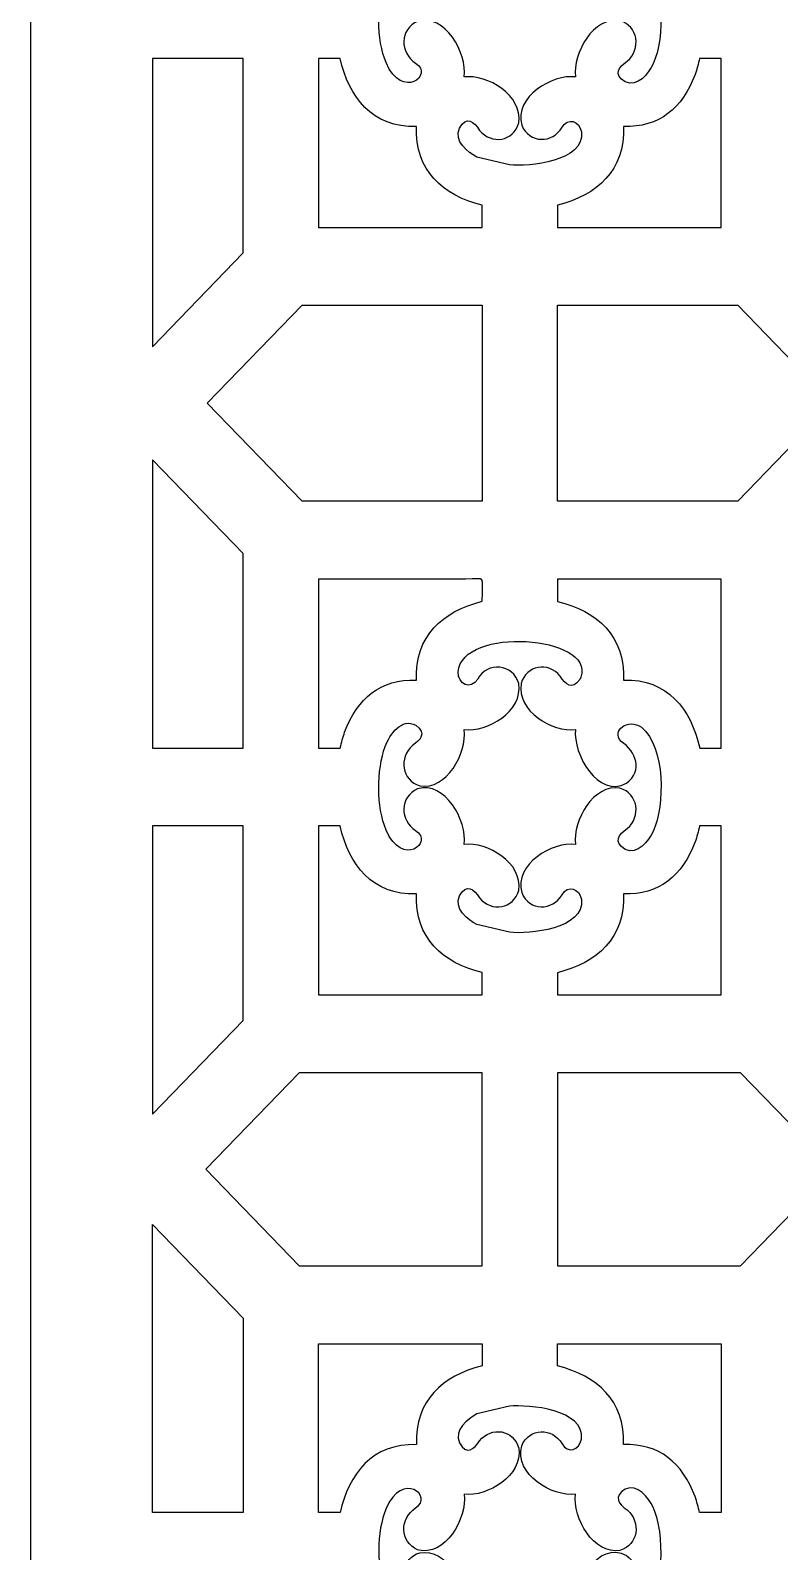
# Model space of a CAD drawing. Header units: centimetres. Extents: x -20.9 to -15.5, y -9 to 9.
# Drawn here: x -20.937 to -18.535, y 0.003 to 4.882 of the extents above; entities that cross this region are included whole.
import ezdxf

# ---------------------------------------------------------------- set-up
doc = ezdxf.new("R2010")
doc.units = ezdxf.units.CM
doc.header["$MEASUREMENT"] = 0
doc.layers.add('layer 1', color=7, linetype='Continuous')

msp = doc.modelspace()

# ---------------------------------------------------------------- linework, layer by layer
at = {"layer": 'layer 1', "color": 250}
for points, knots in [([(-20.93745, -9.0002), (-20.93745, -9.0002), (-20.93745, 9.00076), (-20.93745, 9.00076), (-20.93745, 9.00076), (-20.93745, 9.00076), (-15.45891, 9.00076), (-15.45891, 9.00076), (-15.45891, 9.00076), (-15.45891, 9.00076), (-15.45891, -9.0002), (-15.45891, -9.0002), (-15.45891, -9.0002), (-15.45891, -9.0002), (-20.93745, -9.0002), (-20.93745, -9.0002)], [0, 0, 0, 0, 0.2, 0.2, 0.2, 0.2, 0.4, 0.4, 0.4, 0.4, 0.6, 0.6, 0.6, 0.6, 1, 1, 1, 1]), ([(-19.79993, 5.04672), (-19.82664, 4.97147), (-19.82805, 4.85245), (-19.79662, 4.77855), (-19.79662, 4.77855), (-19.74465, 4.6564), (-19.64219, 4.73938), (-19.70192, 4.77694), (-19.70192, 4.77694), (-19.75306, 4.80913), (-19.75353, 4.88631), (-19.69565, 4.91077), (-19.69565, 4.91077), (-19.60739, 4.93667), (-19.53662, 4.80889), (-19.54593, 4.7325), (-19.54593, 4.7325), (-19.47308, 4.74202), (-19.35679, 4.67321), (-19.37129, 4.58527), (-19.37129, 4.58527), (-19.38778, 4.52534), (-19.45861, 4.51444), (-19.49675, 4.56122), (-19.49675, 4.56122), (-19.51515, 4.58917), (-19.53829, 4.60897), (-19.56137, 4.5682), (-19.56137, 4.5682), (-19.57968, 4.52719), (-19.53574, 4.49101), (-19.50522, 4.47545), (-19.50522, 4.47545), (-19.50522, 4.47545), (-19.4007, 4.45076), (-19.4007, 4.45076), (-19.4007, 4.45076), (-19.3393, 4.44414), (-19.15839, 4.46131), (-19.16964, 4.55619), (-19.16964, 4.55619), (-19.17761, 4.59169), (-19.21323, 4.60349), (-19.23209, 4.57142), (-19.23209, 4.57142), (-19.26329, 4.51837), (-19.33816, 4.51849), (-19.36168, 4.57789), (-19.36168, 4.57789), (-19.38676, 4.66887), (-19.26291, 4.7424), (-19.18906, 4.7325), (-19.18906, 4.7325), (-19.19832, 4.80945), (-19.13159, 4.92782), (-19.04649, 4.91288), (-19.04649, 4.91288), (-18.98846, 4.89586), (-18.97789, 4.82266), (-19.02321, 4.78329), (-19.02321, 4.78329), (-19.05027, 4.76431), (-19.0694, 4.74044), (-19.02994, 4.71656), (-19.02994, 4.71656), (-18.99063, 4.69787), (-18.95416, 4.74345), (-18.94016, 4.77456), (-18.94016, 4.77456), (-18.90258, 4.85793), (-18.90003, 5.04312), (-18.97724, 5.10832), (-18.97724, 5.10832), (-19.02083, 5.13896), (-19.07622, 5.09728), (-19.04245, 5.06321), (-19.04245, 5.06321), (-18.99532, 5.03005), (-18.97083, 4.96965), (-19.02616, 4.92929), (-19.02616, 4.92929), (-19.116, 4.87838), (-19.19835, 5.02285), (-19.18906, 5.10106), (-19.18906, 5.10106), (-19.26361, 5.09163), (-19.37814, 5.16032), (-19.3637, 5.24828), (-19.3637, 5.24828), (-19.34721, 5.30825), (-19.27632, 5.31914), (-19.23824, 5.27236), (-19.23824, 5.27236), (-19.22075, 5.24579), (-19.20125, 5.2252), (-19.17567, 5.26173), (-19.17567, 5.26173), (-19.17567, 5.26173), (-19.17189, 5.26923), (-19.17189, 5.26923), (-19.17189, 5.26923), (-19.12719, 5.40353), (-19.55279, 5.43341), (-19.56594, 5.28625), (-19.56594, 5.28625), (-19.56535, 5.24492), (-19.52575, 5.22746), (-19.5029, 5.26214), (-19.5029, 5.26214), (-19.4725, 5.32072), (-19.38878, 5.31188), (-19.37129, 5.24831), (-19.37129, 5.24831), (-19.35676, 5.16011), (-19.47261, 5.09171), (-19.54593, 5.10106), (-19.54593, 5.10106), (-19.53647, 5.02419), (-19.60355, 4.90579), (-19.6885, 4.9207), (-19.6885, 4.9207), (-19.74653, 4.93775), (-19.7571, 5.01093), (-19.71182, 5.05029), (-19.71182, 5.05029), (-19.68607, 5.06834), (-19.66612, 5.08849), (-19.70151, 5.11488), (-19.70151, 5.11488), (-19.74723, 5.13952), (-19.7849, 5.08577), (-19.79993, 5.04672)], [0, 0, 0, 0, 0.0294118, 0.0294118, 0.0294118, 0.0294118, 0.0588235, 0.0588235, 0.0588235, 0.0588235, 0.0882353, 0.0882353, 0.0882353, 0.0882353, 0.1176471, 0.1176471, 0.1176471, 0.1176471, 0.1470588, 0.1470588, 0.1470588, 0.1470588, 0.1764706, 0.1764706, 0.1764706, 0.1764706, 0.2058824, 0.2058824, 0.2058824, 0.2058824, 0.2352941, 0.2352941, 0.2352941, 0.2352941, 0.2647059, 0.2647059, 0.2647059, 0.2647059, 0.2941176, 0.2941176, 0.2941176, 0.2941176, 0.3235294, 0.3235294, 0.3235294, 0.3235294, 0.3529412, 0.3529412, 0.3529412, 0.3529412, 0.3823529, 0.3823529, 0.3823529, 0.3823529, 0.4117647, 0.4117647, 0.4117647, 0.4117647, 0.4411765, 0.4411765, 0.4411765, 0.4411765, 0.4705882, 0.4705882, 0.4705882, 0.4705882, 0.5, 0.5, 0.5, 0.5, 0.5294118, 0.5294118, 0.5294118, 0.5294118, 0.5588235, 0.5588235, 0.5588235, 0.5588235, 0.5882353, 0.5882353, 0.5882353, 0.5882353, 0.6176471, 0.6176471, 0.6176471, 0.6176471, 0.6470588, 0.6470588, 0.6470588, 0.6470588, 0.6764706, 0.6764706, 0.6764706, 0.6764706, 0.7058824, 0.7058824, 0.7058824, 0.7058824, 0.7352941, 0.7352941, 0.7352941, 0.7352941, 0.7647059, 0.7647059, 0.7647059, 0.7647059, 0.7941176, 0.7941176, 0.7941176, 0.7941176, 0.8235294, 0.8235294, 0.8235294, 0.8235294, 0.8529412, 0.8529412, 0.8529412, 0.8529412, 0.8823529, 0.8823529, 0.8823529, 0.8823529, 0.9117647, 0.9117647, 0.9117647, 0.9117647, 0.9411765, 0.9411765, 0.9411765, 0.9411765, 1, 1, 1, 1]), ([(-20.54613, 4.79179), (-20.54613, 4.79179), (-20.25505, 4.79179), (-20.25505, 4.79179), (-20.25505, 4.79179), (-20.25505, 4.79179), (-20.25505, 4.168), (-20.25505, 4.168), (-20.25505, 4.168), (-20.25505, 4.168), (-20.54613, 3.86737), (-20.54613, 3.86737), (-20.54613, 3.86737), (-20.54613, 3.86737), (-20.54613, 4.79179), (-20.54613, 4.79179)], [0, 0, 0, 0, 0.2, 0.2, 0.2, 0.2, 0.4, 0.4, 0.4, 0.4, 0.6, 0.6, 0.6, 0.6, 1, 1, 1, 1]), ([(-20.01297, 4.79179), (-20.01297, 4.79179), (-19.94434, 4.79179), (-19.94434, 4.79179), (-19.94434, 4.79179), (-19.91628, 4.66879), (-19.84108, 4.56858), (-19.6996, 4.57382), (-19.6996, 4.57382), (-19.70446, 4.43275), (-19.61574, 4.35251), (-19.48849, 4.32132), (-19.48849, 4.32132), (-19.48849, 4.32132), (-19.48849, 4.25014), (-19.48849, 4.25014), (-19.48849, 4.25014), (-19.48849, 4.25014), (-20.01297, 4.25014), (-20.01297, 4.25014), (-20.01297, 4.25014), (-20.01297, 4.25014), (-20.01297, 4.79179), (-20.01297, 4.79179)], [0, 0, 0, 0, 0.1428571, 0.1428571, 0.1428571, 0.1428571, 0.2857143, 0.2857143, 0.2857143, 0.2857143, 0.4285714, 0.4285714, 0.4285714, 0.4285714, 0.5714286, 0.5714286, 0.5714286, 0.5714286, 0.7142857, 0.7142857, 0.7142857, 0.7142857, 1, 1, 1, 1]), ([(-18.79124, 4.79179), (-18.79124, 4.79179), (-18.72193, 4.79179), (-18.72193, 4.79179), (-18.72193, 4.79179), (-18.72193, 4.79179), (-18.72193, 4.25014), (-18.72193, 4.25014), (-18.72193, 4.25014), (-18.72193, 4.25014), (-19.24642, 4.25014), (-19.24642, 4.25014), (-19.24642, 4.25014), (-19.24642, 4.25014), (-19.24642, 4.3212), (-19.24642, 4.3212), (-19.24642, 4.3212), (-19.11931, 4.35325), (-19.03047, 4.43237), (-19.03539, 4.57382), (-19.03539, 4.57382), (-18.9203, 4.56957), (-18.84698, 4.63202), (-18.80553, 4.74047), (-18.80553, 4.74047), (-18.8, 4.75664), (-18.79522, 4.77386), (-18.79124, 4.79179)], [0, 0, 0, 0, 0.125, 0.125, 0.125, 0.125, 0.25, 0.25, 0.25, 0.25, 0.375, 0.375, 0.375, 0.375, 0.5, 0.5, 0.5, 0.5, 0.625, 0.625, 0.625, 0.625, 0.75, 0.75, 0.75, 0.75, 1, 1, 1, 1]), ([(-19.48849, 3.37165), (-19.48849, 3.37165), (-19.48849, 4.00015), (-19.48849, 4.00015), (-19.48849, 4.00015), (-19.48849, 4.00015), (-20.06611, 4.00015), (-20.06611, 4.00015), (-20.06611, 4.00015), (-20.06611, 4.00015), (-20.3704, 3.6859), (-20.3704, 3.6859), (-20.3704, 3.6859), (-20.3704, 3.6859), (-20.06611, 3.37165), (-20.06611, 3.37165), (-20.06611, 3.37165), (-20.06611, 3.37165), (-19.48849, 3.37165), (-19.48849, 3.37165)], [0, 0, 0, 0, 0.1666667, 0.1666667, 0.1666667, 0.1666667, 0.3333333, 0.3333333, 0.3333333, 0.3333333, 0.5, 0.5, 0.5, 0.5, 0.6666667, 0.6666667, 0.6666667, 0.6666667, 1, 1, 1, 1]), ([(-19.24642, 4.00015), (-19.24642, 4.00015), (-19.24642, 3.37165), (-19.24642, 3.37165), (-19.24642, 3.37165), (-19.24642, 3.37165), (-18.66879, 3.37165), (-18.66879, 3.37165), (-18.66879, 3.37165), (-18.66879, 3.37165), (-18.3645, 3.6859), (-18.3645, 3.6859), (-18.3645, 3.6859), (-18.3645, 3.6859), (-18.66879, 4.00015), (-18.66879, 4.00015), (-18.66879, 4.00015), (-18.66879, 4.00015), (-19.24642, 4.00015), (-19.24642, 4.00015)], [0, 0, 0, 0, 0.1666667, 0.1666667, 0.1666667, 0.1666667, 0.3333333, 0.3333333, 0.3333333, 0.3333333, 0.5, 0.5, 0.5, 0.5, 0.6666667, 0.6666667, 0.6666667, 0.6666667, 1, 1, 1, 1]), ([(-20.25505, 2.58001), (-20.25505, 2.58001), (-20.54613, 2.58001), (-20.54613, 2.58001), (-20.54613, 2.58001), (-20.54613, 2.58001), (-20.54613, 3.50443), (-20.54613, 3.50443), (-20.54613, 3.50443), (-20.54613, 3.50443), (-20.25505, 3.20383), (-20.25505, 3.20383), (-20.25505, 3.20383), (-20.25505, 3.20383), (-20.25505, 2.58001), (-20.25505, 2.58001)], [0, 0, 0, 0, 0.2, 0.2, 0.2, 0.2, 0.4, 0.4, 0.4, 0.4, 0.6, 0.6, 0.6, 0.6, 1, 1, 1, 1]), ([(-19.94373, 2.58001), (-19.94373, 2.58001), (-20.01297, 2.58001), (-20.01297, 2.58001), (-20.01297, 2.58001), (-20.01297, 2.58001), (-20.01297, 3.12166), (-20.01297, 3.12166), (-20.01297, 3.12166), (-19.85605, 3.12166), (-19.69913, 3.12166), (-19.54221, 3.12166), (-19.54221, 3.12166), (-19.47455, 3.12166), (-19.48849, 3.13944), (-19.48849, 3.05063), (-19.48849, 3.05063), (-19.6155, 3.01861), (-19.70449, 2.93932), (-19.6996, 2.79798), (-19.6996, 2.79798), (-19.81487, 2.80229), (-19.88822, 2.73954), (-19.92961, 2.63092), (-19.92961, 2.63092), (-19.93508, 2.6149), (-19.9398, 2.59782), (-19.94373, 2.58001)], [0, 0, 0, 0, 0.125, 0.125, 0.125, 0.125, 0.25, 0.25, 0.25, 0.25, 0.375, 0.375, 0.375, 0.375, 0.5, 0.5, 0.5, 0.5, 0.625, 0.625, 0.625, 0.625, 0.75, 0.75, 0.75, 0.75, 1, 1, 1, 1]), ([(-18.72193, 2.58001), (-18.72193, 2.58001), (-18.79053, 2.58001), (-18.79053, 2.58001), (-18.79053, 2.58001), (-18.81863, 2.7031), (-18.894, 2.80322), (-19.03539, 2.79798), (-19.03539, 2.79798), (-19.03047, 2.939), (-19.11926, 3.01926), (-19.24642, 3.05045), (-19.24642, 3.05045), (-19.24642, 3.05045), (-19.24642, 3.12166), (-19.24642, 3.12166), (-19.24642, 3.12166), (-19.24642, 3.12166), (-18.72193, 3.12166), (-18.72193, 3.12166), (-18.72193, 3.12166), (-18.72193, 3.12166), (-18.72193, 2.58001), (-18.72193, 2.58001)], [0, 0, 0, 0, 0.1428571, 0.1428571, 0.1428571, 0.1428571, 0.2857143, 0.2857143, 0.2857143, 0.2857143, 0.4285714, 0.4285714, 0.4285714, 0.4285714, 0.5714286, 0.5714286, 0.5714286, 0.5714286, 0.7142857, 0.7142857, 0.7142857, 0.7142857, 1, 1, 1, 1]), ([(-19.79993, 2.58496), (-19.82664, 2.50971), (-19.82805, 2.39067), (-19.79662, 2.31676), (-19.79662, 2.31676), (-19.74465, 2.19464), (-19.64219, 2.27763), (-19.70192, 2.31518), (-19.70192, 2.31518), (-19.75306, 2.34734), (-19.75353, 2.42453), (-19.69565, 2.44902), (-19.69565, 2.44902), (-19.60739, 2.47491), (-19.53662, 2.34714), (-19.54593, 2.27074), (-19.54593, 2.27074), (-19.47308, 2.28026), (-19.35679, 2.21145), (-19.37129, 2.12352), (-19.37129, 2.12352), (-19.38778, 2.06355), (-19.45861, 2.05269), (-19.49675, 2.09944), (-19.49675, 2.09944), (-19.51515, 2.12738), (-19.53829, 2.14718), (-19.56137, 2.10644), (-19.56137, 2.10644), (-19.57968, 2.0654), (-19.53574, 2.02922), (-19.50522, 2.0137), (-19.50522, 2.0137), (-19.50522, 2.0137), (-19.4007, 1.989), (-19.4007, 1.989), (-19.4007, 1.989), (-19.3393, 1.98235), (-19.15839, 1.99955), (-19.16964, 2.09443), (-19.16964, 2.09443), (-19.17761, 2.12993), (-19.21323, 2.14174), (-19.23209, 2.10966), (-19.23209, 2.10966), (-19.26329, 2.05658), (-19.33816, 2.05673), (-19.36168, 2.11613), (-19.36168, 2.11613), (-19.38676, 2.20712), (-19.26291, 2.28064), (-19.18906, 2.27074), (-19.18906, 2.27074), (-19.19832, 2.34766), (-19.13159, 2.46606), (-19.04649, 2.4511), (-19.04649, 2.4511), (-18.98846, 2.43408), (-18.97789, 2.3609), (-19.02321, 2.32151), (-19.02321, 2.32151), (-19.05027, 2.30252), (-19.0694, 2.27868), (-19.02994, 2.25478), (-19.02994, 2.25478), (-18.99063, 2.23612), (-18.95416, 2.2817), (-18.94016, 2.31281), (-18.94016, 2.31281), (-18.90258, 2.39617), (-18.90003, 2.58133), (-18.97724, 2.64654), (-18.97724, 2.64654), (-19.02083, 2.67721), (-19.07622, 2.63552), (-19.04245, 2.60146), (-19.04245, 2.60146), (-18.99532, 2.5683), (-18.97083, 2.50789), (-19.02616, 2.46753), (-19.02616, 2.46753), (-19.116, 2.41662), (-19.19835, 2.56106), (-19.18906, 2.6393), (-19.18906, 2.6393), (-19.26361, 2.62987), (-19.37814, 2.69853), (-19.3637, 2.78653), (-19.3637, 2.78653), (-19.34721, 2.84646), (-19.27632, 2.85739), (-19.23824, 2.81058), (-19.23824, 2.81058), (-19.22075, 2.78401), (-19.20125, 2.76341), (-19.17567, 2.79994), (-19.17567, 2.79994), (-19.17567, 2.79994), (-19.17189, 2.80744), (-19.17189, 2.80744), (-19.17189, 2.80744), (-19.12719, 2.94178), (-19.55279, 2.97166), (-19.56594, 2.82449), (-19.56594, 2.82449), (-19.56535, 2.78316), (-19.52575, 2.7657), (-19.5029, 2.80038), (-19.5029, 2.80038), (-19.4725, 2.85894), (-19.38878, 2.85009), (-19.37129, 2.78653), (-19.37129, 2.78653), (-19.35676, 2.69836), (-19.47261, 2.62996), (-19.54593, 2.6393), (-19.54593, 2.6393), (-19.53647, 2.56241), (-19.60355, 2.44404), (-19.6885, 2.45892), (-19.6885, 2.45892), (-19.74653, 2.476), (-19.7571, 2.54917), (-19.71182, 2.58851), (-19.71182, 2.58851), (-19.68607, 2.60655), (-19.66612, 2.62671), (-19.70151, 2.6531), (-19.70151, 2.6531), (-19.74723, 2.67773), (-19.7849, 2.62401), (-19.79993, 2.58496)], [0, 0, 0, 0, 0.0294118, 0.0294118, 0.0294118, 0.0294118, 0.0588235, 0.0588235, 0.0588235, 0.0588235, 0.0882353, 0.0882353, 0.0882353, 0.0882353, 0.1176471, 0.1176471, 0.1176471, 0.1176471, 0.1470588, 0.1470588, 0.1470588, 0.1470588, 0.1764706, 0.1764706, 0.1764706, 0.1764706, 0.2058824, 0.2058824, 0.2058824, 0.2058824, 0.2352941, 0.2352941, 0.2352941, 0.2352941, 0.2647059, 0.2647059, 0.2647059, 0.2647059, 0.2941176, 0.2941176, 0.2941176, 0.2941176, 0.3235294, 0.3235294, 0.3235294, 0.3235294, 0.3529412, 0.3529412, 0.3529412, 0.3529412, 0.3823529, 0.3823529, 0.3823529, 0.3823529, 0.4117647, 0.4117647, 0.4117647, 0.4117647, 0.4411765, 0.4411765, 0.4411765, 0.4411765, 0.4705882, 0.4705882, 0.4705882, 0.4705882, 0.5, 0.5, 0.5, 0.5, 0.5294118, 0.5294118, 0.5294118, 0.5294118, 0.5588235, 0.5588235, 0.5588235, 0.5588235, 0.5882353, 0.5882353, 0.5882353, 0.5882353, 0.6176471, 0.6176471, 0.6176471, 0.6176471, 0.6470588, 0.6470588, 0.6470588, 0.6470588, 0.6764706, 0.6764706, 0.6764706, 0.6764706, 0.7058824, 0.7058824, 0.7058824, 0.7058824, 0.7352941, 0.7352941, 0.7352941, 0.7352941, 0.7647059, 0.7647059, 0.7647059, 0.7647059, 0.7941176, 0.7941176, 0.7941176, 0.7941176, 0.8235294, 0.8235294, 0.8235294, 0.8235294, 0.8529412, 0.8529412, 0.8529412, 0.8529412, 0.8823529, 0.8823529, 0.8823529, 0.8823529, 0.9117647, 0.9117647, 0.9117647, 0.9117647, 0.9411765, 0.9411765, 0.9411765, 0.9411765, 1, 1, 1, 1]), ([(-20.54613, 2.33), (-20.54613, 2.33), (-20.25505, 2.33), (-20.25505, 2.33), (-20.25505, 2.33), (-20.25505, 2.33), (-20.25505, 1.70621), (-20.25505, 1.70621), (-20.25505, 1.70621), (-20.25505, 1.70621), (-20.54613, 1.40561), (-20.54613, 1.40561), (-20.54613, 1.40561), (-20.54613, 1.40561), (-20.54613, 2.33), (-20.54613, 2.33)], [0, 0, 0, 0, 0.2, 0.2, 0.2, 0.2, 0.4, 0.4, 0.4, 0.4, 0.6, 0.6, 0.6, 0.6, 1, 1, 1, 1]), ([(-20.01297, 2.33), (-20.01297, 2.33), (-19.94434, 2.33), (-19.94434, 2.33), (-19.94434, 2.33), (-19.91628, 2.20703), (-19.84108, 2.10682), (-19.6996, 2.11203), (-19.6996, 2.11203), (-19.70446, 1.97099), (-19.61571, 1.89073), (-19.48849, 1.85956), (-19.48849, 1.85956), (-19.48849, 1.85956), (-19.48849, 1.78838), (-19.48849, 1.78838), (-19.48849, 1.78838), (-19.48849, 1.78838), (-20.01297, 1.78838), (-20.01297, 1.78838), (-20.01297, 1.78838), (-20.01297, 1.78838), (-20.01297, 2.33), (-20.01297, 2.33)], [0, 0, 0, 0, 0.1428571, 0.1428571, 0.1428571, 0.1428571, 0.2857143, 0.2857143, 0.2857143, 0.2857143, 0.4285714, 0.4285714, 0.4285714, 0.4285714, 0.5714286, 0.5714286, 0.5714286, 0.5714286, 0.7142857, 0.7142857, 0.7142857, 0.7142857, 1, 1, 1, 1]), ([(-18.79124, 2.33), (-18.79124, 2.33), (-18.72193, 2.33), (-18.72193, 2.33), (-18.72193, 2.33), (-18.72193, 2.33), (-18.72193, 1.78838), (-18.72193, 1.78838), (-18.72193, 1.78838), (-18.72193, 1.78838), (-19.24642, 1.78838), (-19.24642, 1.78838), (-19.24642, 1.78838), (-19.24642, 1.78838), (-19.24642, 1.85941), (-19.24642, 1.85941), (-19.24642, 1.85941), (-19.11931, 1.89146), (-19.03047, 1.97061), (-19.03539, 2.11203), (-19.03539, 2.11203), (-18.9203, 2.10779), (-18.84698, 2.17024), (-18.80553, 2.27868), (-18.80553, 2.27868), (-18.8, 2.29485), (-18.79522, 2.31207), (-18.79124, 2.33)], [0, 0, 0, 0, 0.125, 0.125, 0.125, 0.125, 0.25, 0.25, 0.25, 0.25, 0.375, 0.375, 0.375, 0.375, 0.5, 0.5, 0.5, 0.5, 0.625, 0.625, 0.625, 0.625, 0.75, 0.75, 0.75, 0.75, 1, 1, 1, 1]), ([(-20.37494, 1.22883), (-20.37494, 1.22883), (-20.37494, 1.22883), (-20.37494, 1.22883), (-20.37494, 1.22883), (-20.37494, 1.22883), (-20.37494, 1.22883), (-20.37494, 1.22883), (-20.37494, 1.22883), (-20.37494, 1.22883), (-20.37494, 1.22883), (-20.37494, 1.22883), (-20.37494, 1.22883), (-20.37494, 1.22883), (-20.37494, 1.22883), (-20.37494, 1.22883), (-20.37494, 1.22883), (-20.37494, 1.22883), (-20.07522, 1.53837), (-20.07522, 1.53837), (-20.07522, 1.53837), (-20.07522, 1.53837), (-19.48849, 1.53837), (-19.48849, 1.53837), (-19.48849, 1.53837), (-19.48849, 1.53837), (-19.48849, 1.22883), (-19.48849, 1.22883), (-19.48849, 1.22883), (-19.48849, 1.22883), (-19.48849, 1.22883), (-19.48849, 1.22883), (-19.48849, 1.22883), (-19.48849, 1.22883), (-19.48849, 0.91926), (-19.48849, 0.91926), (-19.48849, 0.91926), (-19.48849, 0.91926), (-20.07522, 0.91926), (-20.07522, 0.91926), (-20.07522, 0.91926), (-20.07522, 0.91926), (-20.37494, 1.22883), (-20.37494, 1.22883)], [0, 0, 0, 0, 0.0833333, 0.0833333, 0.0833333, 0.0833333, 0.1666667, 0.1666667, 0.1666667, 0.1666667, 0.25, 0.25, 0.25, 0.25, 0.3333333, 0.3333333, 0.3333333, 0.3333333, 0.4166667, 0.4166667, 0.4166667, 0.4166667, 0.5, 0.5, 0.5, 0.5, 0.5833333, 0.5833333, 0.5833333, 0.5833333, 0.6666667, 0.6666667, 0.6666667, 0.6666667, 0.75, 0.75, 0.75, 0.75, 0.8333333, 0.8333333, 0.8333333, 0.8333333, 1, 1, 1, 1]), ([(-18.35996, 1.22883), (-18.35996, 1.22883), (-18.35996, 1.22883), (-18.35996, 1.22883), (-18.35996, 1.22883), (-18.35996, 1.22883), (-18.65968, 0.91926), (-18.65968, 0.91926), (-18.65968, 0.91926), (-18.65968, 0.91926), (-19.24642, 0.91926), (-19.24642, 0.91926), (-19.24642, 0.91926), (-19.24642, 0.91926), (-19.24642, 1.22883), (-19.24642, 1.22883), (-19.24642, 1.22883), (-19.24642, 1.22883), (-19.24642, 1.22883), (-19.24642, 1.22883), (-19.24642, 1.22883), (-19.24642, 1.22883), (-19.24642, 1.53837), (-19.24642, 1.53837), (-19.24642, 1.53837), (-19.24642, 1.53837), (-18.65968, 1.53837), (-18.65968, 1.53837), (-18.65968, 1.53837), (-18.65968, 1.53837), (-18.35996, 1.22883), (-18.35996, 1.22883), (-18.35996, 1.22883), (-18.35996, 1.22883), (-18.35996, 1.22883), (-18.35996, 1.22883), (-18.35996, 1.22883), (-18.35996, 1.22883), (-18.35996, 1.22883), (-18.35996, 1.22883), (-18.35996, 1.22883), (-18.35996, 1.22883), (-18.35996, 1.22883), (-18.35996, 1.22883)], [0, 0, 0, 0, 0.0833333, 0.0833333, 0.0833333, 0.0833333, 0.1666667, 0.1666667, 0.1666667, 0.1666667, 0.25, 0.25, 0.25, 0.25, 0.3333333, 0.3333333, 0.3333333, 0.3333333, 0.4166667, 0.4166667, 0.4166667, 0.4166667, 0.5, 0.5, 0.5, 0.5, 0.5833333, 0.5833333, 0.5833333, 0.5833333, 0.6666667, 0.6666667, 0.6666667, 0.6666667, 0.75, 0.75, 0.75, 0.75, 0.8333333, 0.8333333, 0.8333333, 0.8333333, 1, 1, 1, 1]), ([(-20.54613, 0.12763), (-20.54613, 0.12763), (-20.25505, 0.12763), (-20.25505, 0.12763), (-20.25505, 0.12763), (-20.25505, 0.12763), (-20.25505, 0.75145), (-20.25505, 0.75145), (-20.25505, 0.75145), (-20.25505, 0.75145), (-20.54613, 1.05205), (-20.54613, 1.05205), (-20.54613, 1.05205), (-20.54613, 1.05205), (-20.54613, 0.12763), (-20.54613, 0.12763)], [0, 0, 0, 0, 0.2, 0.2, 0.2, 0.2, 0.4, 0.4, 0.4, 0.4, 0.6, 0.6, 0.6, 0.6, 1, 1, 1, 1]), ([(-20.01297, 0.12763), (-20.01297, 0.12763), (-19.94434, 0.12763), (-19.94434, 0.12763), (-19.94434, 0.12763), (-19.91628, 0.25063), (-19.84108, 0.35084), (-19.6996, 0.34563), (-19.6996, 0.34563), (-19.70446, 0.48667), (-19.61571, 0.5669), (-19.48849, 0.5981), (-19.48849, 0.5981), (-19.48849, 0.5981), (-19.48849, 0.66928), (-19.48849, 0.66928), (-19.48849, 0.66928), (-19.48849, 0.66928), (-20.01297, 0.66928), (-20.01297, 0.66928), (-20.01297, 0.66928), (-20.01297, 0.66928), (-20.01297, 0.12763), (-20.01297, 0.12763)], [0, 0, 0, 0, 0.1428571, 0.1428571, 0.1428571, 0.1428571, 0.2857143, 0.2857143, 0.2857143, 0.2857143, 0.4285714, 0.4285714, 0.4285714, 0.4285714, 0.5714286, 0.5714286, 0.5714286, 0.5714286, 0.7142857, 0.7142857, 0.7142857, 0.7142857, 1, 1, 1, 1]), ([(-18.79124, 0.12763), (-18.79124, 0.12763), (-18.72193, 0.12763), (-18.72193, 0.12763), (-18.72193, 0.12763), (-18.72193, 0.12763), (-18.72193, 0.66928), (-18.72193, 0.66928), (-18.72193, 0.66928), (-18.72193, 0.66928), (-19.24642, 0.66928), (-19.24642, 0.66928), (-19.24642, 0.66928), (-19.24642, 0.66928), (-19.24642, 0.59822), (-19.24642, 0.59822), (-19.24642, 0.59822), (-19.11931, 0.56617), (-19.03047, 0.48705), (-19.03539, 0.34563), (-19.03539, 0.34563), (-18.9203, 0.34984), (-18.84698, 0.28739), (-18.80553, 0.17898), (-18.80553, 0.17898), (-18.8, 0.16278), (-18.79522, 0.14559), (-18.79124, 0.12763)], [0, 0, 0, 0, 0.125, 0.125, 0.125, 0.125, 0.25, 0.25, 0.25, 0.25, 0.375, 0.375, 0.375, 0.375, 0.5, 0.5, 0.5, 0.5, 0.625, 0.625, 0.625, 0.625, 0.75, 0.75, 0.75, 0.75, 1, 1, 1, 1]), ([(-19.79993, -0.1273), (-19.82664, -0.05205), (-19.82805, 0.06696), (-19.79662, 0.1409), (-19.79662, 0.1409), (-19.74465, 0.26302), (-19.64219, 0.18003), (-19.70192, 0.14248), (-19.70192, 0.14248), (-19.75306, 0.11032), (-19.75353, 0.03313), (-19.69565, 0.00864), (-19.69565, 0.00864), (-19.60739, -0.01725), (-19.53662, 0.11052), (-19.54593, 0.18692), (-19.54593, 0.18692), (-19.47308, 0.1774), (-19.35679, 0.24621), (-19.37129, 0.33414), (-19.37129, 0.33414), (-19.38778, 0.39408), (-19.45861, 0.40497), (-19.49675, 0.35822), (-19.49675, 0.35822), (-19.51515, 0.33025), (-19.53829, 0.31045), (-19.56137, 0.35122), (-19.56137, 0.35122), (-19.57968, 0.39226), (-19.53574, 0.42844), (-19.50522, 0.44396), (-19.50522, 0.44396), (-19.50522, 0.44396), (-19.4007, 0.46866), (-19.4007, 0.46866), (-19.4007, 0.46866), (-19.3393, 0.4753), (-19.15839, 0.45811), (-19.16964, 0.36323), (-19.16964, 0.36323), (-19.17761, 0.32773), (-19.21323, 0.31592), (-19.23209, 0.348), (-19.23209, 0.348), (-19.26329, 0.40108), (-19.33816, 0.40093), (-19.36168, 0.34153), (-19.36168, 0.34153), (-19.38676, 0.25054), (-19.26291, 0.17702), (-19.18906, 0.18692), (-19.18906, 0.18692), (-19.19832, 0.10997), (-19.13159, -0.00841), (-19.04649, 0.00653), (-19.04649, 0.00653), (-18.98846, 0.02355), (-18.97789, 0.09676), (-19.02321, 0.13612), (-19.02321, 0.13612), (-19.05027, 0.15511), (-19.0694, 0.17898), (-19.02994, 0.20285), (-19.02994, 0.20285), (-18.99063, 0.22154), (-18.95416, 0.17596), (-18.94016, 0.14485), (-18.94016, 0.14485), (-18.90258, 0.06149), (-18.90003, -0.12367), (-18.97724, -0.18888), (-18.97724, -0.18888), (-19.02083, -0.21955), (-19.07622, -0.17786), (-19.04245, -0.1438), (-19.04245, -0.1438), (-18.99532, -0.11064), (-18.97083, -0.05024), (-19.02616, -0.00987), (-19.02616, -0.00987), (-19.116, 0.04104), (-19.19835, -0.1034), (-19.18906, -0.18164), (-19.18906, -0.18164), (-19.26361, -0.17221), (-19.37814, -0.2409), (-19.3637, -0.32887), (-19.3637, -0.32887), (-19.34721, -0.38883), (-19.27632, -0.39973), (-19.23824, -0.35295), (-19.23824, -0.35295), (-19.22075, -0.32635), (-19.20125, -0.30576), (-19.17567, -0.34228), (-19.17567, -0.34228), (-19.17567, -0.34228), (-19.17189, -0.34978), (-19.17189, -0.34978), (-19.17189, -0.34978), (-19.12719, -0.48412), (-19.55279, -0.514), (-19.56594, -0.36683), (-19.56594, -0.36683), (-19.56535, -0.3255), (-19.52575, -0.30804), (-19.5029, -0.34272), (-19.5029, -0.34272), (-19.4725, -0.40128), (-19.38878, -0.39246), (-19.37129, -0.32887), (-19.37129, -0.32887), (-19.35676, -0.2407), (-19.47261, -0.1723), (-19.54593, -0.18164), (-19.54593, -0.18164), (-19.53647, -0.10478), (-19.60355, 0.01362), (-19.6885, -0.00129), (-19.6885, -0.00129), (-19.74653, -0.01834), (-19.7571, -0.09151), (-19.71182, -0.13088), (-19.71182, -0.13088), (-19.68607, -0.14892), (-19.66612, -0.16908), (-19.70151, -0.19544), (-19.70151, -0.19544), (-19.74723, -0.2201), (-19.7849, -0.16635), (-19.79993, -0.1273)], [0, 0, 0, 0, 0.0294118, 0.0294118, 0.0294118, 0.0294118, 0.0588235, 0.0588235, 0.0588235, 0.0588235, 0.0882353, 0.0882353, 0.0882353, 0.0882353, 0.1176471, 0.1176471, 0.1176471, 0.1176471, 0.1470588, 0.1470588, 0.1470588, 0.1470588, 0.1764706, 0.1764706, 0.1764706, 0.1764706, 0.2058824, 0.2058824, 0.2058824, 0.2058824, 0.2352941, 0.2352941, 0.2352941, 0.2352941, 0.2647059, 0.2647059, 0.2647059, 0.2647059, 0.2941176, 0.2941176, 0.2941176, 0.2941176, 0.3235294, 0.3235294, 0.3235294, 0.3235294, 0.3529412, 0.3529412, 0.3529412, 0.3529412, 0.3823529, 0.3823529, 0.3823529, 0.3823529, 0.4117647, 0.4117647, 0.4117647, 0.4117647, 0.4411765, 0.4411765, 0.4411765, 0.4411765, 0.4705882, 0.4705882, 0.4705882, 0.4705882, 0.5, 0.5, 0.5, 0.5, 0.5294118, 0.5294118, 0.5294118, 0.5294118, 0.5588235, 0.5588235, 0.5588235, 0.5588235, 0.5882353, 0.5882353, 0.5882353, 0.5882353, 0.6176471, 0.6176471, 0.6176471, 0.6176471, 0.6470588, 0.6470588, 0.6470588, 0.6470588, 0.6764706, 0.6764706, 0.6764706, 0.6764706, 0.7058824, 0.7058824, 0.7058824, 0.7058824, 0.7352941, 0.7352941, 0.7352941, 0.7352941, 0.7647059, 0.7647059, 0.7647059, 0.7647059, 0.7941176, 0.7941176, 0.7941176, 0.7941176, 0.8235294, 0.8235294, 0.8235294, 0.8235294, 0.8529412, 0.8529412, 0.8529412, 0.8529412, 0.8823529, 0.8823529, 0.8823529, 0.8823529, 0.9117647, 0.9117647, 0.9117647, 0.9117647, 0.9411765, 0.9411765, 0.9411765, 0.9411765, 1, 1, 1, 1])]:
    msp.add_open_spline(points, degree=3, knots=knots, dxfattribs=at)

doc.saveas('drawing.dxf')
